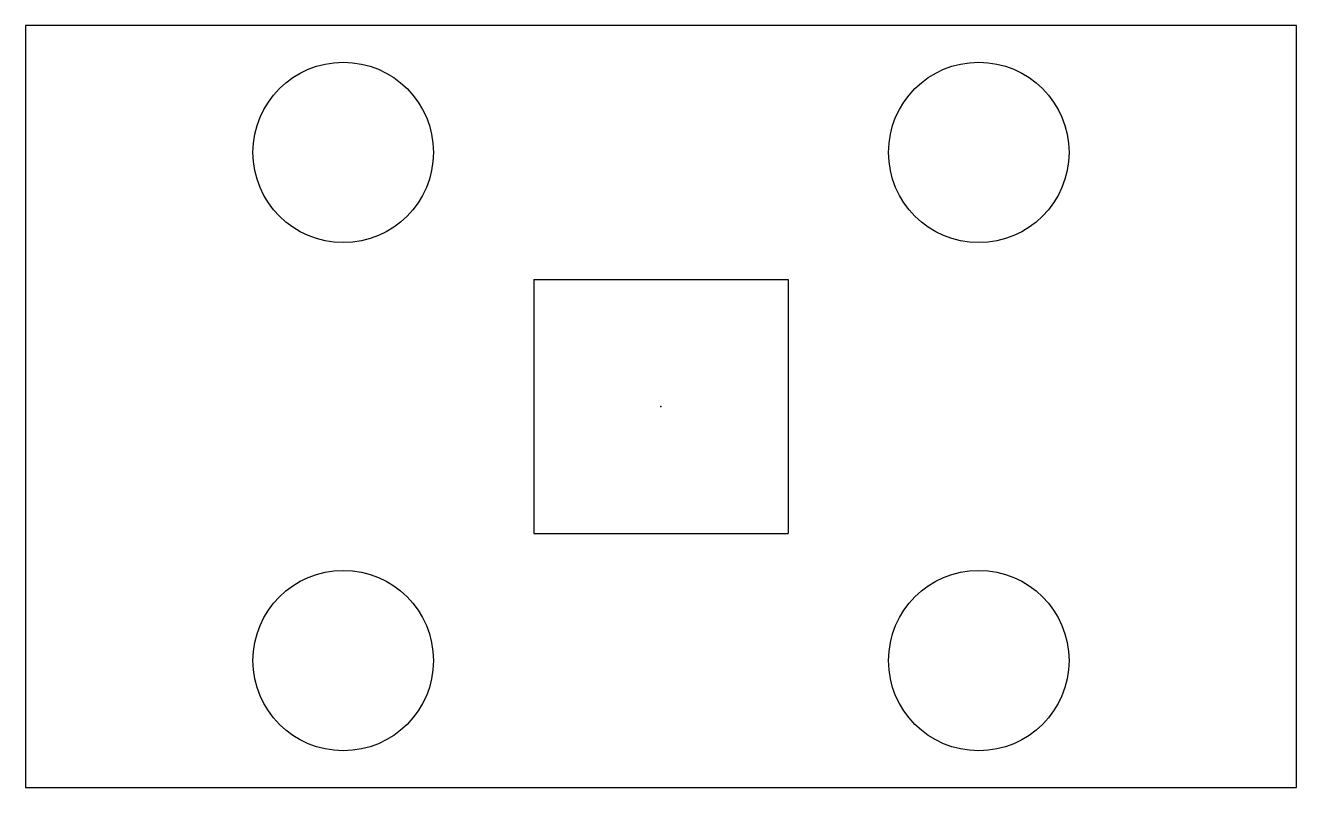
# Model space of a CAD drawing. Header units: inches. Extents: x -0.5 to 0.5, y -0.3 to 0.3.
import ezdxf

# ---------------------------------------------------------------- set-up
doc = ezdxf.new("R2010")
doc.units = ezdxf.units.IN
doc.header["$MEASUREMENT"] = 0
doc.header["$PDSIZE"] = -1

msp = doc.modelspace()

# ---------------------------------------------------------------- linework, layer by layer
at = {"color": 7, "linetype": 'Continuous'}
for p, q in [((0.5, 0.3), (-0.5, 0.3)), ((-0.5, 0.3), (-0.5, -0.3)), ((0.5, -0.3), (0.5, 0.3)), ((-0.1, 0.1), (0.1, 0.1)), ((-0.1, 0.1), (-0.1, -0.1)), ((0.1, 0.1), (0.1, -0.1)), ((-0.1, -0.1), (0.1, -0.1)), ((-0.5, -0.3), (0.5, -0.3))]:
    msp.add_line(p, q, dxfattribs=at)
for centre in [(-0.25, 0.2), (0.25, 0.2), (-0.25, -0.2), (0.25, -0.2)]:
    msp.add_circle(centre, 0.071, dxfattribs=at)
msp.add_point((0, 0), dxfattribs=at)

doc.saveas('drawing.dxf')
